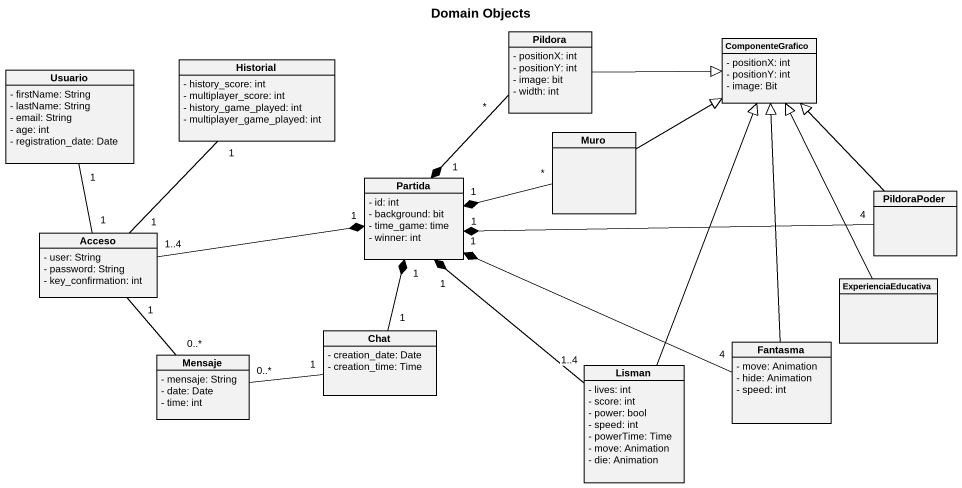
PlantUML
@startuml
title Domain Objects
hide circle
hide empty members
skinparam classAttributeIconSize 0
class Historial {
  - history_score: int
  - multiplayer_score: int
  - history_game_played: int
  - multiplayer_game_played: int
}
class Pildora {
  - positionX: int
  - positionY: int
  - image: bit
  - width: int
}
class ComponenteGrafico {
  - positionX: int
  - positionY: int
  - image: Bit
}
class Usuario {
  - firstName: String
  - lastName: String
  - email: String
  - age: int
  - registration_date: Date
}
class Muro
class Partida {
  - id: int
  - background: bit
  - time_game: time
  - winner: int
}
class PildoraPoder
class Acceso {
  - user: String
  - password: String
  - key_confirmation: int
}
class ExperienciaEducativa
class Mensaje {
  - mensaje: String
  - date: Date
  - time: int
}
class Chat {
  - creation_date: Date
  - creation_time: Time
}
class Fantasma {
  - move: Animation
  - hide: Animation
  - speed: int
}
class Lisman {
  - lives: int
  - score: int
  - power: bool
  - speed: int
  - powerTime: Time
  - move: Animation
  - die: Animation
}
Pildora -right-|> ComponenteGrafico
Pildora "*" --* "1" Partida
Usuario "1" -- "1" Acceso
Muro -right-|> ComponenteGrafico
Muro "*" -left-* "1" Partida
PildoraPoder -up-|> ComponenteGrafico
PildoraPoder "4" -left-* "1" Partida
Acceso "1" -up- "1" Historial
Acceso "1..4" -right-* "1" Partida
Acceso "1" -- "0..*" Mensaje
ExperienciaEducativa -up-|> ComponenteGrafico
Chat "1" -up-* "1" Partida
Chat "1" -left- "0..*" Mensaje
Fantasma -up-|> ComponenteGrafico
Fantasma "4" -left-* "1" Partida
Lisman -up-|> ComponenteGrafico
Lisman "1..4" -up-* "1" Partida
@enduml
